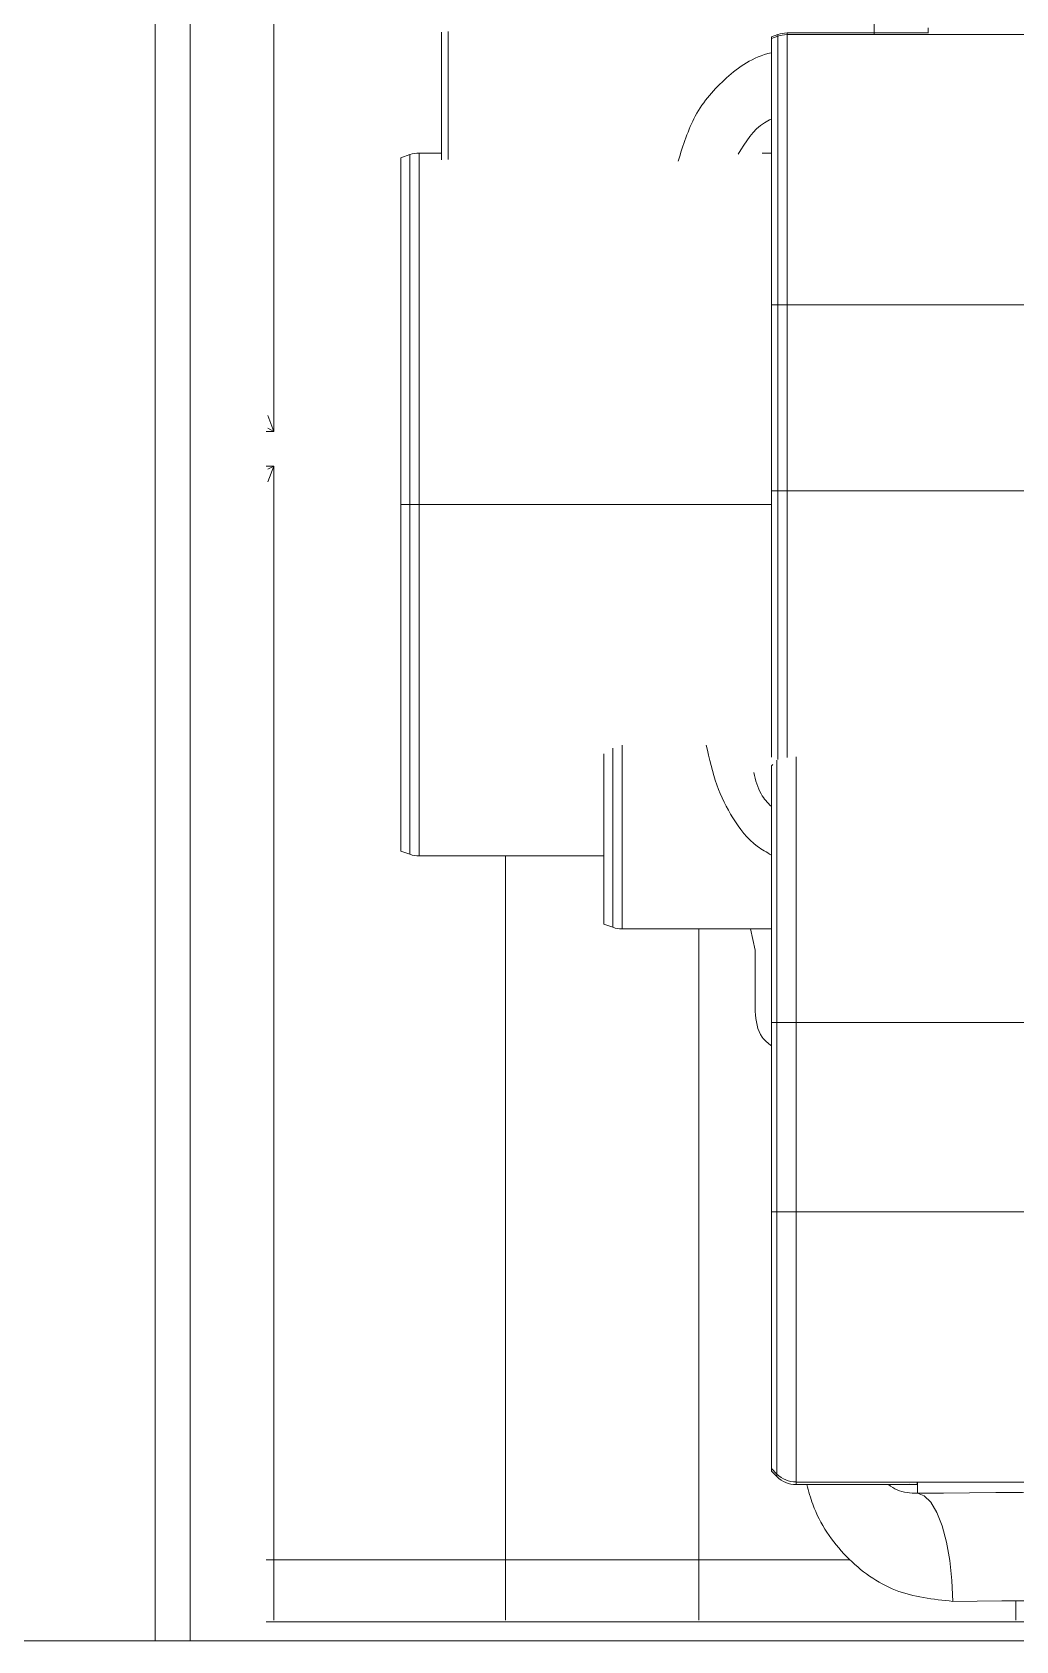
# Model space of a CAD drawing. Header units: millimetres. Extents: x 169 to 14583, y -399 to 10804.
# Drawn here: x 3179.1 to 3215.5, y 2020.9 to 2080.4 of the extents above; entities that cross this region are included whole.
import ezdxf

# ---------------------------------------------------------------- set-up
doc = ezdxf.new("R2010")
doc.units = ezdxf.units.MM
doc.header["$LTSCALE"] = 35

msp = doc.modelspace()

# ---------------------------------------------------------------- linework, layer by layer
at = {"color": 7, "linetype": 'Continuous', "lineweight": 18}
for p, q in [((3188.076, 2107.479), (3188.076, 2065.621)), ((3183.684, 2020.889), (3183.684, 2106.459)), ((3184.983, 2020.889), (3184.983, 2106.459)), ((3206.707, 2080.3), (3206.472, 2080.214)), ((3206.707, 2080.298), (3206.472, 2080.212)), ((3206.707, 2080.238), (3206.472, 2080.152)), ((3206.472, 2080.212), (3206.472, 2080.214)), ((3206.472, 2080.212), (3206.472, 2080.152)), ((3206.472, 2070.299), (3206.472, 2080.152)), ((3206.707, 2080.3), (3206.707, 2080.298)), ((3206.707, 2080.298), (3206.707, 2080.238)), ((3206.707, 2080.238), (3206.707, 2070.299)), ((3212.283, 2080.36), (3207.049, 2080.36)), ((3207.049, 2080.36), (3207.049, 2080.358)), ((3207.049, 2080.358), (3207.049, 2080.298)), ((3212.272, 2080.358), (3207.049, 2080.358)), ((3207.049, 2080.298), (3207.049, 2070.299)), ((3274.696, 2080.298), (3207.049, 2080.298)), ((3212.272, 2080.554), (3212.272, 2080.358)), ((3193.106, 2075.859), (3192.772, 2075.737)), ((3194.272, 2075.919), (3193.448, 2075.919)), ((3206.131, 2075.919), (3206.472, 2075.919)), ((3206.707, 2070.299), (3206.472, 2070.299)), ((3206.472, 2070.299), (3206.472, 2063.421)), ((3206.707, 2070.299), (3206.707, 2063.421)), ((3207.049, 2070.299), (3206.707, 2070.299)), ((3218.476, 2070.299), (3207.049, 2070.299)), ((3207.049, 2070.299), (3207.049, 2063.421)), ((3188.076, 2065.621), (3187.854, 2066.204)), ((3187.785, 2065.621), (3188.076, 2065.621)), ((3188.076, 2065.621), (3187.854, 2065.736)), ((3187.785, 2064.337), (3188.076, 2064.337)), ((3188.076, 2064.337), (3187.854, 2064.221)), ((3188.076, 2064.337), (3187.854, 2063.754)), ((3188.076, 2064.337), (3188.076, 2021.652)), ((3193.106, 2062.919), (3192.772, 2062.919)), ((3193.448, 2062.919), (3193.106, 2062.919)), ((3206.472, 2062.919), (3193.448, 2062.919)), ((3206.472, 2053.568), (3206.472, 2063.421)), ((3206.707, 2063.421), (3206.472, 2063.421)), ((3206.707, 2063.421), (3206.707, 2053.482)), ((3207.049, 2063.421), (3206.707, 2063.421)), ((3218.476, 2063.421), (3207.049, 2063.421)), ((3207.049, 2063.421), (3207.049, 2053.56)), ((3206.679, 2043.76), (3206.679, 2053.464)), ((3207.386, 2043.76), (3207.386, 2053.59)), ((3206.472, 2053.257), (3206.52, 2053.304)), ((3206.472, 2053.257), (3206.472, 2053.258)), ((3206.472, 2043.76), (3206.472, 2053.257)), ((3192.772, 2050.101), (3193.106, 2049.979)), ((3193.448, 2049.919), (3198.271, 2049.919)), ((3196.637, 2049.919), (3196.637, 2021.654)), ((3198.272, 2049.919), (3200.272, 2049.919)), ((3200.272, 2047.401), (3200.606, 2047.279)), ((3200.948, 2047.219), (3206.472, 2047.219)), ((3203.788, 2021.656), (3203.788, 2047.219)), ((3205.872, 2046.439), (3205.705, 2047.219)), ((3205.872, 2044.166), (3205.872, 2046.439)), ((3206.472, 2043.76), (3206.679, 2043.76)), ((3206.472, 2043.76), (3206.472, 2036.76)), ((3206.679, 2036.76), (3206.679, 2043.76)), ((3206.679, 2043.76), (3207.386, 2043.76)), ((3216.371, 2043.76), (3207.386, 2043.76)), ((3207.386, 2036.76), (3207.386, 2043.76)), ((3206.472, 2036.76), (3206.679, 2036.76)), ((3206.472, 2027.263), (3206.472, 2036.76)), ((3206.679, 2036.76), (3207.386, 2036.76)), ((3206.679, 2027.056), (3206.679, 2036.76)), ((3216.371, 2036.76), (3207.386, 2036.76)), ((3207.386, 2026.763), (3207.386, 2036.76)), ((3206.472, 2027.263), (3206.679, 2027.056)), ((3206.472, 2027.263), (3206.472, 2027.169)), ((3206.679, 2026.962), (3206.472, 2027.169)), ((3206.679, 2026.962), (3206.679, 2027.056)), ((3211.872, 2026.763), (3207.386, 2026.763)), ((3207.386, 2026.669), (3207.386, 2026.763)), ((3211.866, 2026.669), (3207.386, 2026.669)), ((3207.386, 2026.668), (3207.386, 2026.669)), ((3207.386, 2026.668), (3211.804, 2026.668)), ((3211.804, 2026.669), (3211.866, 2026.669)), ((3211.866, 2026.669), (3211.866, 2026.763)), ((3211.868, 2026.763), (3211.866, 2026.763)), ((3268.872, 2026.763), (3211.872, 2026.763)), ((3211.872, 2026.345), (3211.872, 2026.763)), ((3187.785, 2023.889), (3209.367, 2023.889)), ((3215.51, 2022.368), (3215.51, 2021.656)), ((3222.493, 2021.589), (3187.784, 2021.589)), ((3168.272, 2020.889), (3298.272, 2020.889))]:
    msp.add_line(p, q, dxfattribs=at)
at = {"color": 7, "linetype": 'Continuous', "lineweight": 18, "flags": 128}
for points in [[(3194.518, 2080.419), (3194.518, 2080.317), (3194.518, 2079.869), (3194.518, 2079.079), (3194.518, 2077.976), (3194.518, 2076.601), (3194.518, 2075.675)], [(3192.772, 2075.737), (3192.772, 2075.542), (3192.772, 2074.964), (3192.772, 2074.02), (3192.772, 2072.738), (3192.772, 2071.158), (3192.772, 2069.328), (3192.772, 2067.303), (3192.772, 2065.145), (3192.772, 2062.919)], [(3193.106, 2070.525), (3193.106, 2072.164), (3193.106, 2073.544), (3193.106, 2074.627), (3193.106, 2075.382), (3193.106, 2075.788), (3193.106, 2075.859)], [(3193.106, 2062.919), (3193.106, 2063.934), (3193.106, 2064.943), (3193.106, 2065.94), (3193.106, 2066.918), (3193.106, 2067.871), (3193.106, 2068.793), (3193.106, 2069.68), (3193.106, 2070.525)], [(3192.772, 2062.919), (3192.772, 2060.693), (3192.772, 2058.535), (3192.772, 2056.51), (3192.772, 2054.68), (3192.772, 2053.1), (3192.772, 2051.818), (3192.772, 2050.874), (3192.772, 2050.296), (3192.772, 2050.101)], [(3193.106, 2057.877), (3193.106, 2058.479), (3193.106, 2059.093), (3193.106, 2059.716), (3193.106, 2060.347), (3193.106, 2060.984), (3193.106, 2061.626), (3193.106, 2062.272), (3193.106, 2062.919)], [(3193.448, 2049.919), (3193.448, 2049.963), (3193.448, 2050.317), (3193.448, 2051.014), (3193.448, 2052.036), (3193.448, 2053.355), (3193.448, 2054.934), (3193.448, 2056.732), (3193.448, 2058.698), (3193.448, 2060.779), (3193.448, 2062.919)], [(3193.106, 2049.979), (3193.106, 2050.11), (3193.106, 2050.611), (3193.106, 2051.473), (3193.106, 2052.669), (3193.106, 2054.166), (3193.106, 2055.919), (3193.106, 2057.877)], [(3200.606, 2047.279), (3200.606, 2047.47), (3200.606, 2048.036), (3200.606, 2048.954), (3200.606, 2050.191), (3200.606, 2051.697), (3200.606, 2053.415), (3200.606, 2053.911)], [(3200.948, 2047.219), (3200.948, 2047.411), (3200.948, 2047.98), (3200.948, 2048.904), (3200.948, 2050.148), (3200.948, 2051.663), (3200.948, 2053.392), (3200.948, 2054.016)], [(3200.272, 2053.7), (3200.272, 2053.462), (3200.272, 2051.764), (3200.272, 2050.277), (3200.272, 2049.056), (3200.272, 2048.148), (3200.272, 2047.59), (3200.272, 2047.401)], [(3211.567, 2026.685), (3211.631, 2026.676), (3211.807, 2026.668), (3211.851, 2026.668), (3211.863, 2026.669), (3211.866, 2026.669), (3211.866, 2026.669), (3211.866, 2026.669)], [(3211.872, 2026.345), (3212.835, 2026.354), (3213.803, 2026.362), (3214.776, 2026.37), (3215.754, 2026.377), (3216.735, 2026.384), (3217.72, 2026.39), (3218.71, 2026.397), (3219.702, 2026.402)], [(3213.179, 2022.347), (3213.149, 2023.115), (3213.07, 2023.855), (3212.948, 2024.538), (3212.785, 2025.14), (3212.588, 2025.638), (3212.365, 2026.013), (3212.123, 2026.252), (3211.872, 2026.345)], [(3213.179, 2022.347), (3214.083, 2022.355), (3214.992, 2022.363), (3215.906, 2022.371), (3216.823, 2022.378), (3217.745, 2022.385), (3218.67, 2022.392), (3219.599, 2022.398), (3220.531, 2022.404)]]:
    msp.add_lwpolyline(points, dxfattribs=at)
at = {"color": 7, "linetype": 'Continuous', "lineweight": 18}
for centre, start, end in [((3207.049, 2079.36), 90, 110), ((3207.049, 2079.358), 89.99993, 109.99709), ((3207.049, 2079.298), 89.99993, 109.99709), ((3193.448, 2074.919), 90, 110), ((3193.448, 2050.919), 250, 270), ((3200.948, 2048.219), 250, 270), ((3207.386, 2027.668), 224.89792, 270), ((3207.386, 2027.764), 225.01219, 270.0017), ((3207.386, 2027.669), 225.01219, 270.0017)]:
    msp.add_arc(centre, 1, start, end, dxfattribs=at)
for points, knots in [([(3210.272, 2080.291), (3210.272, 2080.819), (3210.272, 2081.664), (3210.272, 2081.793), (3210.272, 2081.842)], [0, 0, 0, 0, 0.625008, 1, 1, 1, 1]), ([(3194.272, 2080.388), (3194.272, 2080.351), (3194.272, 2080.277), (3194.272, 2079.683), (3194.272, 2078.766), (3194.272, 2077.502), (3194.272, 2076.442), (3194.272, 2075.767), (3194.272, 2075.67)], [0, 0, 0, 0, 0.193392, 0.386979, 0.58056, 0.774139, 0.967723, 1, 1, 1, 1]), ([(3203.022, 2075.623), (3203.209, 2076.206), (3203.608, 2077.457), (3204.786, 2078.762), (3205.778, 2079.468), (3206.469, 2079.629), (3206.472, 2079.63)], [0, 0, 0, 0, 0.2990671, 0.6422184, 0.9985592, 1, 1, 1, 1]), ([(3205.245, 2075.874), (3205.518, 2076.323), (3205.843, 2076.857), (3206.386, 2077.132), (3206.472, 2077.176)], [0, 0, 0, 0, 0.842339, 1, 1, 1, 1]), ([(3204.06, 2054.021), (3204.175, 2053.516), (3204.398, 2052.536), (3205.03, 2051.278), (3205.699, 2050.395), (3206.295, 2050.054), (3206.472, 2049.953)], [0, 0, 0, 0, 0.297804, 0.577262, 0.87422, 1, 1, 1, 1]), ([(3205.821, 2053.001), (3205.89, 2052.722), (3206.011, 2052.23), (3206.333, 2051.89), (3206.472, 2051.744)], [0, 0, 0, 0, 0.569406, 1, 1, 1, 1]), ([(3206.472, 2042.892), (3206.348, 2042.994), (3205.952, 2043.318), (3205.905, 2043.821), (3205.872, 2044.166)], [0, 0, 0, 0, 0.3141591, 1, 1, 1, 1]), ([(3207.785, 2026.668), (3207.851, 2026.422), (3208.12, 2025.417), (3209.153, 2023.918), (3210.997, 2022.589), (3212.454, 2022.427), (3213.179, 2022.347)], [0, 0, 0, 0, 0.0993461, 0.4050341, 0.7038945, 1, 1, 1, 1]), ([(3210.803, 2026.668), (3210.907, 2026.595), (3211.23, 2026.367), (3211.613, 2026.354), (3211.872, 2026.345)], [0, 0, 0, 0, 0.322216, 1, 1, 1, 1]), ([(3211.867, 2026.763), (3211.867, 2026.763), (3211.867, 2026.763), (3211.867, 2026.763), (3211.867, 2026.763), (3211.868, 2026.763), (3211.868, 2026.763), (3211.868, 2026.763), (3211.867, 2026.763)], [0, 0, 0, 0, 0.1639978, 0.2388301, 0.3203526, 0.438825, 0.6053228, 1, 1, 1, 1]), ([(3211.867, 2026.763), (3211.868, 2026.763), (3211.87, 2026.763), (3211.871, 2026.763), (3211.872, 2026.763)], [0, 0, 0, 0, 0.562651, 1, 1, 1, 1]), ([(3211.872, 2026.763), (3211.871, 2026.763), (3211.87, 2026.763), (3211.868, 2026.763), (3211.867, 2026.763)], [0, 0, 0, 0, 0.562163, 1, 1, 1, 1])]:
    msp.add_open_spline(points, degree=3, knots=knots, dxfattribs=at)
for points in [[(3193.448, 2070.56), (3193.448, 2071.583), (3193.448, 2073.63), (3193.448, 2075.537), (3193.448, 2075.792), (3193.448, 2075.919)], [(3193.448, 2062.919), (3193.448, 2064.291), (3193.448, 2067.034), (3193.448, 2069.385), (3193.448, 2070.56)]]:
    msp.add_open_spline(points, degree=3, dxfattribs=at)

doc.saveas('drawing.dxf')
